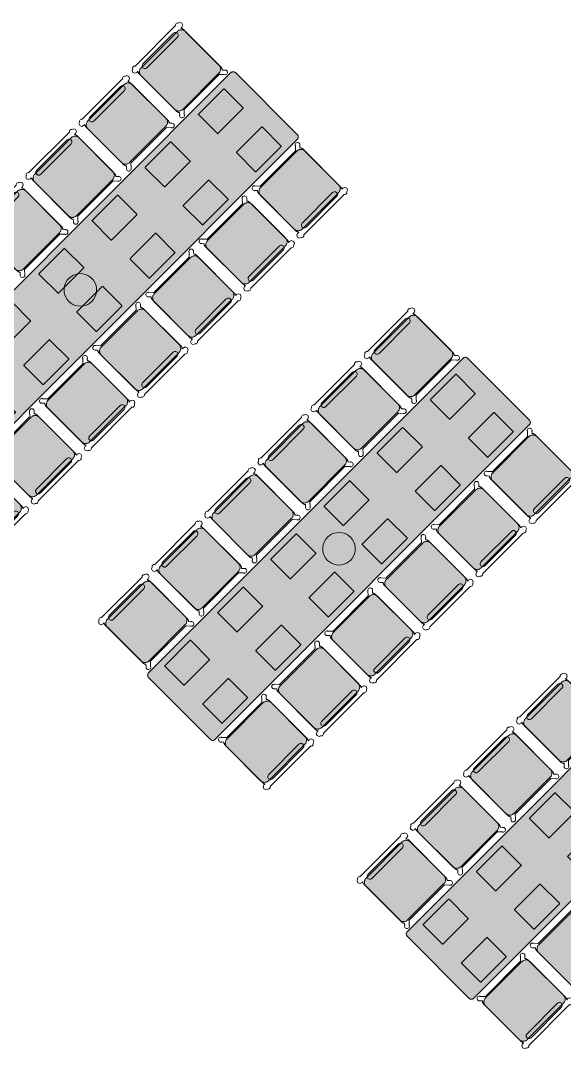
# Model space of a CAD drawing. Extents: x 2172.2 to 2210.6, y 415.3 to 458.1.
# Drawn here: x 2185.73 to 2190.07, y 442.77 to 450.98 of the extents above; entities that cross this region are included whole.
import ezdxf

# ---------------------------------------------------------------- set-up
doc = ezdxf.new("R2010")
doc.units = 0
for name, color, linetype, lineweight in [('AYAA_B2_CHAIRS', 7, 'Continuous', 18), ('AYAA_B2_FINE_DETAIL', 8, 'Continuous', 9), ('AYAA_B2_TABLES', 7, 'Continuous', 18)]:
    doc.layers.add(name, color=color, linetype=linetype, lineweight=lineweight)

# ---------------------------------------------------------------- blocks, each defined once
blk = doc.blocks.new('AYAA_B2_DINING_6')
at = {"true_color": 0xefe8d6}
blk.add_hatch(color=256, dxfattribs=at).paths.add_polyline_path([(-1.8, -0.35), (-1.8, 0.35), (-1.799692, 0.353911), (-1.798776, 0.357725), (-1.797275, 0.36135), (-1.795225, 0.364695), (-1.792678, 0.367678), (-1.789695, 0.370225), (-1.78635, 0.372275), (-1.782725, 0.373776), (-1.778911, 0.374692), (-1.775, 0.375), (1.775, 0.375), (1.778911, 0.374692), (1.782725, 0.373776), (1.78635, 0.372275), (1.789695, 0.370225), (1.792678, 0.367678), (1.795225, 0.364695), (1.797275, 0.36135), (1.798776, 0.357725), (1.799692, 0.353911), (1.8, 0.35), (1.8, -0.35), (1.799692, -0.353911), (1.798776, -0.357725), (1.797275, -0.36135), (1.795225, -0.364695), (1.792678, -0.367678), (1.789695, -0.370225), (1.78635, -0.372275), (1.782725, -0.373776), (1.778911, -0.374692), (1.775, -0.375), (-1.775, -0.375), (-1.778911, -0.374692), (-1.782725, -0.373776), (-1.78635, -0.372275), (-1.789695, -0.370225), (-1.792678, -0.367678), (-1.795225, -0.364695), (-1.797275, -0.36135), (-1.798776, -0.357725), (-1.799692, -0.353911)])
at = {"color": 0, "linetype": 'Continuous', "lineweight": -2}
blk.add_lwpolyline([(-1.799692, 0.353911), (-1.798776, 0.357725), (-1.797275, 0.36135), (-1.795225, 0.364695), (-1.792678, 0.367678), (-1.789695, 0.370225), (-1.78635, 0.372275), (-1.782725, 0.373776), (-1.778911, 0.374692), (-1.775, 0.375), (1.775, 0.375), (1.778911, 0.374692), (1.782725, 0.373776), (1.78635, 0.372275), (1.789695, 0.370225), (1.792678, 0.367678), (1.795225, 0.364695), (1.797275, 0.36135), (1.798776, 0.357725), (1.799692, 0.353911), (1.8, 0.35), (1.8, -0.35), (1.799692, -0.353911), (1.798776, -0.357725), (1.797275, -0.36135), (1.795225, -0.364695), (1.792678, -0.367678), (1.789695, -0.370225), (1.78635, -0.372275), (1.782725, -0.373776), (1.778911, -0.374692), (1.775, -0.375), (-1.775, -0.375), (-1.778911, -0.374692), (-1.782725, -0.373776), (-1.78635, -0.372275), (-1.789695, -0.370225), (-1.792678, -0.367678), (-1.795225, -0.364695), (-1.797275, -0.36135), (-1.798776, -0.357725), (-1.799692, -0.353911), (-1.8, -0.35), (-1.8, 0.35)], close=True, dxfattribs=at)
at = {"layer": 'AYAA_B2_FINE_DETAIL', "linetype": 'Continuous', "lineweight": -2}
for points in [[(-1.644733, 0.323999), (-1.643999, 0.324733), (-1.643, 0.325), (-1.357, 0.325), (-1.356001, 0.324733), (-1.355267, 0.323999), (-1.355, 0.323), (-1.355, 0.107), (-1.355267, 0.106001), (-1.356001, 0.105267), (-1.357, 0.105), (-1.643, 0.105), (-1.643999, 0.105267), (-1.644733, 0.106001), (-1.645, 0.107), (-1.645, 0.323)], [(-1.043, 0.325), (-0.757, 0.325), (-0.756001, 0.324733), (-0.755267, 0.323999), (-0.755, 0.323), (-0.755, 0.107), (-0.755267, 0.106001), (-0.756001, 0.105267), (-0.757, 0.105), (-1.043, 0.105), (-1.043999, 0.105267), (-1.044733, 0.106001), (-1.045, 0.107), (-1.045, 0.323), (-1.044733, 0.323999), (-1.043999, 0.324733)], [(-0.443999, 0.324733), (-0.443, 0.325), (-0.157, 0.325), (-0.156001, 0.324733), (-0.155267, 0.323999), (-0.155, 0.323), (-0.155, 0.107), (-0.155267, 0.106001), (-0.156001, 0.105267), (-0.157, 0.105), (-0.443, 0.105), (-0.443999, 0.105267), (-0.444733, 0.106001), (-0.445, 0.107), (-0.445, 0.323), (-0.444733, 0.323999)], [(0.443999, 0.324733), (0.444733, 0.323999), (0.445, 0.323), (0.445, 0.107), (0.444733, 0.106001), (0.443999, 0.105267), (0.443, 0.105), (0.157, 0.105), (0.156001, 0.105267), (0.155267, 0.106001), (0.155, 0.107), (0.155, 0.323), (0.155267, 0.323999), (0.156001, 0.324733), (0.157, 0.325), (0.443, 0.325)], [(0.755267, 0.323999), (0.756001, 0.324733), (0.757, 0.325), (1.043, 0.325), (1.043999, 0.324733), (1.044733, 0.323999), (1.045, 0.323), (1.045, 0.107), (1.044733, 0.106001), (1.043999, 0.105267), (1.043, 0.105), (0.757, 0.105), (0.756001, 0.105267), (0.755267, 0.106001), (0.755, 0.107), (0.755, 0.323)], [(1.355267, 0.323999), (1.356001, 0.324733), (1.357, 0.325), (1.643, 0.325), (1.643999, 0.324733), (1.644733, 0.323999), (1.645, 0.323), (1.645, 0.107), (1.644733, 0.106001), (1.643999, 0.105267), (1.643, 0.105), (1.357, 0.105), (1.356001, 0.105267), (1.355267, 0.106001), (1.355, 0.107), (1.355, 0.323)], [(-0.123637, 0.040172), (-0.115831, 0.059019), (-0.105172, 0.076412), (-0.091924, 0.091924), (-0.076412, 0.105172), (-0.059019, 0.115831), (-0.040172, 0.123637), (-0.020336, 0.128399), (0, 0.13), (0.020336, 0.128399), (0.040172, 0.123637), (0.059019, 0.115831), (0.076412, 0.105172), (0.091924, 0.091924), (0.105172, 0.076412), (0.115831, 0.059019), (0.123637, 0.040172), (0.128399, 0.020336), (0.13, 0), (0.128399, -0.020336), (0.123637, -0.040172), (0.115831, -0.059019), (0.105172, -0.076412), (0.091924, -0.091924), (0.076412, -0.105172), (0.059019, -0.115831), (0.040172, -0.123637), (0.020336, -0.128399), (0, -0.13), (-0.020336, -0.128399), (-0.040172, -0.123637), (-0.059019, -0.115831), (-0.076412, -0.105172), (-0.091924, -0.091924), (-0.105172, -0.076412), (-0.115831, -0.059019), (-0.123637, -0.040172), (-0.128399, -0.020336), (-0.13, 0), (-0.128399, 0.020336)], [(-1.643, -0.105), (-1.357, -0.105), (-1.356001, -0.105267), (-1.355267, -0.106001), (-1.355, -0.107), (-1.355, -0.323), (-1.355267, -0.323999), (-1.356001, -0.324733), (-1.357, -0.325), (-1.643, -0.325), (-1.643999, -0.324733), (-1.644733, -0.323999), (-1.645, -0.323), (-1.645, -0.107), (-1.644733, -0.106001), (-1.643999, -0.105267)], [(-1.043999, -0.105267), (-1.043, -0.105), (-0.757, -0.105), (-0.756001, -0.105267), (-0.755267, -0.106001), (-0.755, -0.107), (-0.755, -0.323), (-0.755267, -0.323999), (-0.756001, -0.324733), (-0.757, -0.325), (-1.043, -0.325), (-1.043999, -0.324733), (-1.044733, -0.323999), (-1.045, -0.323), (-1.045, -0.107), (-1.044733, -0.106001)], [(-0.443, -0.105), (-0.157, -0.105), (-0.156001, -0.105267), (-0.155267, -0.106001), (-0.155, -0.107), (-0.155, -0.323), (-0.155267, -0.323999), (-0.156001, -0.324733), (-0.157, -0.325), (-0.443, -0.325), (-0.443999, -0.324733), (-0.444733, -0.323999), (-0.445, -0.323), (-0.445, -0.107), (-0.444733, -0.106001), (-0.443999, -0.105267)], [(0.155267, -0.323999), (0.155, -0.323), (0.155, -0.107), (0.155267, -0.106001), (0.156001, -0.105267), (0.157, -0.105), (0.443, -0.105), (0.443999, -0.105267), (0.444733, -0.106001), (0.445, -0.107), (0.445, -0.323), (0.444733, -0.323999), (0.443999, -0.324733), (0.443, -0.325), (0.157, -0.325), (0.156001, -0.324733)], [(1.043, -0.105), (1.043999, -0.105267), (1.044733, -0.106001), (1.045, -0.107), (1.045, -0.323), (1.044733, -0.323999), (1.043999, -0.324733), (1.043, -0.325), (0.757, -0.325), (0.756001, -0.324733), (0.755267, -0.323999), (0.755, -0.323), (0.755, -0.107), (0.755267, -0.106001), (0.756001, -0.105267), (0.757, -0.105)], [(1.356001, -0.105267), (1.357, -0.105), (1.643, -0.105), (1.643999, -0.105267), (1.644733, -0.106001), (1.645, -0.107), (1.645, -0.323), (1.644733, -0.323999), (1.643999, -0.324733), (1.643, -0.325), (1.357, -0.325), (1.356001, -0.324733), (1.355267, -0.323999), (1.355, -0.323), (1.355, -0.107), (1.355267, -0.106001)]]:
    blk.add_lwpolyline(points, close=True, dxfattribs=at)
blk = doc.blocks.new('AYAA_B2_CHAIR_IVORY')
at = {"true_color": 0xeee6d3}
blk.add_hatch(color=256, dxfattribs=at).paths.add_polyline_path([(-0.247475, -0.204863), (-0.248872, -0.200013), (-0.249717, -0.195038), (-0.25, -0.19), (-0.25, 0.19), (-0.249717, 0.195038), (-0.248872, 0.200013), (-0.247475, 0.204863), (-0.245544, 0.209525), (-0.243103, 0.213941), (-0.240182, 0.218057), (-0.23682, 0.22182), (-0.233057, 0.225182), (-0.228941, 0.228103), (-0.224525, 0.230544), (-0.219863, 0.232475), (-0.215013, 0.233872), (-0.210038, 0.234717), (-0.205, 0.235), (0.205, 0.235), (0.210038, 0.234717), (0.215013, 0.233872), (0.219863, 0.232475), (0.224525, 0.230544), (0.228941, 0.228103), (0.233057, 0.225182), (0.23682, 0.22182), (0.240182, 0.218057), (0.243103, 0.213941), (0.245544, 0.209525), (0.247475, 0.204863), (0.248872, 0.200013), (0.249717, 0.195038), (0.25, 0.19), (0.25, -0.19), (0.249717, -0.195038), (0.248872, -0.200013), (0.247475, -0.204863), (0.245544, -0.209525), (0.243103, -0.213941), (0.240182, -0.218057), (0.23682, -0.22182), (0.233057, -0.225182), (0.228941, -0.228103), (0.224525, -0.230544), (0.219863, -0.232475), (0.215013, -0.233872), (0.210038, -0.234717), (0.205, -0.235), (-0.205, -0.235), (-0.210038, -0.234717), (-0.215013, -0.233872), (-0.219863, -0.232475), (-0.224525, -0.230544), (-0.228941, -0.228103), (-0.233057, -0.225182), (-0.23682, -0.22182), (-0.240182, -0.218057), (-0.243103, -0.213941), (-0.245544, -0.209525)])
at = {"color": 0, "linetype": 'Continuous', "lineweight": -2}
for points in [[(-0.255, -0.233), (-0.242972, -0.233), (-0.245992, -0.22998), (-0.25, -0.215), (-0.25, 0.215), (-0.245992, 0.22998), (-0.240149, 0.235823), (-0.252556, 0.249383), (-0.254118, 0.250179), (-0.258321, 0.254382), (-0.26102, 0.259679), (-0.26195, 0.26555), (-0.26102, 0.271421), (-0.258321, 0.276718), (-0.254118, 0.280921), (-0.248821, 0.28362), (-0.24295, 0.28455), (-0.237079, 0.28362), (-0.231782, 0.280921), (-0.227579, 0.276718), (-0.22608, 0.273776), (-0.20172, 0.24715), (-0.200943, 0.245), (0.200943, 0.245), (0.20172, 0.24715), (0.22608, 0.273776), (0.227579, 0.276718), (0.231782, 0.280921), (0.237079, 0.28362), (0.24295, 0.28455), (0.248821, 0.28362), (0.254118, 0.280921), (0.258321, 0.276718), (0.26102, 0.271421), (0.26195, 0.26555), (0.26102, 0.259679), (0.258321, 0.254382), (0.254118, 0.250179), (0.252556, 0.249383), (0.240149, 0.235823), (0.245992, 0.22998), (0.25, 0.215), (0.25, -0.215), (0.245992, -0.22998), (0.242972, -0.233), (0.255, -0.233), (0.270556, -0.239444), (0.277, -0.255), (0.270556, -0.270556), (0.259027, -0.275332), (0.258321, -0.276718), (0.254118, -0.280921), (0.248821, -0.28362), (0.24295, -0.28455), (0.237079, -0.28362), (0.231782, -0.280921), (0.227861, -0.277), (-0.227861, -0.277), (-0.231782, -0.280921), (-0.237079, -0.28362), (-0.24295, -0.28455), (-0.248821, -0.28362), (-0.254118, -0.280921), (-0.258321, -0.276718), (-0.259027, -0.275332), (-0.270556, -0.270556), (-0.277, -0.255), (-0.270556, -0.239444)], [(-0.247475, -0.204863), (-0.248872, -0.200013), (-0.249717, -0.195038), (-0.25, -0.19), (-0.25, 0.19), (-0.249717, 0.195038), (-0.248872, 0.200013), (-0.247475, 0.204863), (-0.245544, 0.209525), (-0.243103, 0.213941), (-0.240182, 0.218057), (-0.23682, 0.22182), (-0.233057, 0.225182), (-0.228941, 0.228103), (-0.224525, 0.230544), (-0.219863, 0.232475), (-0.215013, 0.233872), (-0.210038, 0.234717), (-0.205, 0.235), (0.205, 0.235), (0.210038, 0.234717), (0.215013, 0.233872), (0.219863, 0.232475), (0.224525, 0.230544), (0.228941, 0.228103), (0.233057, 0.225182), (0.23682, 0.22182), (0.240182, 0.218057), (0.243103, 0.213941), (0.245544, 0.209525), (0.247475, 0.204863), (0.248872, 0.200013), (0.249717, 0.195038), (0.25, 0.19), (0.25, -0.19), (0.249717, -0.195038), (0.248872, -0.200013), (0.247475, -0.204863), (0.245544, -0.209525), (0.243103, -0.213941), (0.240182, -0.218057), (0.23682, -0.22182), (0.233057, -0.225182), (0.228941, -0.228103), (0.224525, -0.230544), (0.219863, -0.232475), (0.215013, -0.233872), (0.210038, -0.234717), (0.205, -0.235), (-0.205, -0.235), (-0.210038, -0.234717), (-0.215013, -0.233872), (-0.219863, -0.232475), (-0.224525, -0.230544), (-0.228941, -0.228103), (-0.233057, -0.225182), (-0.23682, -0.22182), (-0.240182, -0.218057), (-0.243103, -0.213941), (-0.245544, -0.209525)], [(-0.183735, -0.203506), (-0.1725, -0.2005), (0.1725, -0.2005), (0.183735, -0.203506), (0.191994, -0.211765), (0.195, -0.223), (0.191994, -0.234235), (0.183735, -0.242494), (0.1725, -0.2455), (-0.1725, -0.2455), (-0.183735, -0.242494), (-0.191994, -0.234235), (-0.195, -0.223), (-0.191994, -0.211765)]]:
    blk.add_lwpolyline(points, close=True, dxfattribs=at)
blk = doc.blocks.new('AYAA_B2_DINING_7')
at = {"true_color": 0xefe8d6}
blk.add_hatch(color=256, dxfattribs=at).paths.add_polyline_path([(-2.099692, -0.353911), (-2.1, -0.35), (-2.1, 0.35), (-2.099692, 0.353911), (-2.098776, 0.357725), (-2.097275, 0.36135), (-2.095225, 0.364695), (-2.092678, 0.367678), (-2.089695, 0.370225), (-2.08635, 0.372275), (-2.082726, 0.373776), (-2.078911, 0.374692), (-2.075, 0.375), (2.075, 0.375), (2.078911, 0.374692), (2.082726, 0.373776), (2.08635, 0.372275), (2.089695, 0.370225), (2.092678, 0.367678), (2.095225, 0.364695), (2.097275, 0.36135), (2.098776, 0.357725), (2.099692, 0.353911), (2.1, 0.35), (2.1, -0.35), (2.099692, -0.353911), (2.098776, -0.357725), (2.097275, -0.36135), (2.095225, -0.364695), (2.092678, -0.367678), (2.089695, -0.370225), (2.08635, -0.372275), (2.082726, -0.373776), (2.078911, -0.374692), (2.075, -0.375), (-2.075, -0.375), (-2.078911, -0.374692), (-2.082726, -0.373776), (-2.08635, -0.372275), (-2.089695, -0.370225), (-2.092678, -0.367678), (-2.095225, -0.364695), (-2.097275, -0.36135), (-2.098776, -0.357725)])
at = {"color": 0, "linetype": 'Continuous', "lineweight": -2}
blk.add_lwpolyline([(-2.098776, 0.357725), (-2.097275, 0.36135), (-2.095225, 0.364695), (-2.092678, 0.367678), (-2.089695, 0.370225), (-2.08635, 0.372275), (-2.082726, 0.373776), (-2.078911, 0.374692), (-2.075, 0.375), (2.075, 0.375), (2.078911, 0.374692), (2.082726, 0.373776), (2.08635, 0.372275), (2.089695, 0.370225), (2.092678, 0.367678), (2.095225, 0.364695), (2.097275, 0.36135), (2.098776, 0.357725), (2.099692, 0.353911), (2.1, 0.35), (2.1, -0.35), (2.099692, -0.353911), (2.098776, -0.357725), (2.097275, -0.36135), (2.095225, -0.364695), (2.092678, -0.367678), (2.089695, -0.370225), (2.08635, -0.372275), (2.082726, -0.373776), (2.078911, -0.374692), (2.075, -0.375), (-2.075, -0.375), (-2.078911, -0.374692), (-2.082726, -0.373776), (-2.08635, -0.372275), (-2.089695, -0.370225), (-2.092678, -0.367678), (-2.095225, -0.364695), (-2.097275, -0.36135), (-2.098776, -0.357725), (-2.099692, -0.353911), (-2.1, -0.35), (-2.1, 0.35), (-2.099692, 0.353911)], close=True, dxfattribs=at)
at = {"layer": 'AYAA_B2_FINE_DETAIL', "linetype": 'Continuous', "lineweight": -2}
for points in [[(-1.944733, 0.323999), (-1.943999, 0.324733), (-1.943, 0.325), (-1.657, 0.325), (-1.656001, 0.324733), (-1.655267, 0.323999), (-1.655, 0.323), (-1.655, 0.107), (-1.655267, 0.106001), (-1.656001, 0.105267), (-1.657, 0.105), (-1.943, 0.105), (-1.943999, 0.105267), (-1.944733, 0.106001), (-1.945, 0.107), (-1.945, 0.323)], [(-1.343, 0.325), (-1.057, 0.325), (-1.056001, 0.324733), (-1.055267, 0.323999), (-1.055, 0.323), (-1.055, 0.107), (-1.055267, 0.106001), (-1.056001, 0.105267), (-1.057, 0.105), (-1.343, 0.105), (-1.343999, 0.105267), (-1.344733, 0.106001), (-1.345, 0.107), (-1.345, 0.323), (-1.344733, 0.323999), (-1.343999, 0.324733)], [(-0.744733, 0.323999), (-0.743999, 0.324733), (-0.743, 0.325), (-0.457, 0.325), (-0.456001, 0.324733), (-0.455267, 0.323999), (-0.455, 0.323), (-0.455, 0.107), (-0.455267, 0.106001), (-0.456001, 0.105267), (-0.457, 0.105), (-0.743, 0.105), (-0.743999, 0.105267), (-0.744733, 0.106001), (-0.745, 0.107), (-0.745, 0.323)], [(-0.143, 0.325), (0.143, 0.325), (0.143999, 0.324733), (0.144733, 0.323999), (0.145, 0.323), (0.145, 0.107), (0.144733, 0.106001), (0.143999, 0.105267), (0.143, 0.105), (-0.143, 0.105), (-0.143999, 0.105267), (-0.144733, 0.106001), (-0.145, 0.107), (-0.145, 0.323), (-0.144733, 0.323999), (-0.143999, 0.324733)], [(0.457, 0.325), (0.743, 0.325), (0.743999, 0.324733), (0.744733, 0.323999), (0.745, 0.323), (0.745, 0.107), (0.744733, 0.106001), (0.743999, 0.105267), (0.743, 0.105), (0.457, 0.105), (0.456001, 0.105267), (0.455267, 0.106001), (0.455, 0.107), (0.455, 0.323), (0.455267, 0.323999), (0.456001, 0.324733)], [(1.057, 0.325), (1.343, 0.325), (1.343999, 0.324733), (1.344733, 0.323999), (1.345, 0.323), (1.345, 0.107), (1.344733, 0.106001), (1.343999, 0.105267), (1.343, 0.105), (1.057, 0.105), (1.056001, 0.105267), (1.055267, 0.106001), (1.055, 0.107), (1.055, 0.323), (1.055267, 0.323999), (1.056001, 0.324733)], [(1.655, 0.323), (1.655267, 0.323999), (1.656001, 0.324733), (1.657, 0.325), (1.943, 0.325), (1.943999, 0.324733), (1.944733, 0.323999), (1.945, 0.323), (1.945, 0.107), (1.944733, 0.106001), (1.943999, 0.105267), (1.943, 0.105), (1.657, 0.105), (1.656001, 0.105267), (1.655267, 0.106001), (1.655, 0.107)], [(-0.123637, 0.040172), (-0.115831, 0.059019), (-0.105172, 0.076412), (-0.091924, 0.091924), (-0.076412, 0.105172), (-0.059019, 0.115831), (-0.040172, 0.123637), (-0.020336, 0.128399), (0, 0.13), (0.020336, 0.128399), (0.040172, 0.123637), (0.059019, 0.115831), (0.076412, 0.105172), (0.091924, 0.091924), (0.105172, 0.076412), (0.115831, 0.059019), (0.123637, 0.040172), (0.128399, 0.020336), (0.13, 0), (0.128399, -0.020336), (0.123637, -0.040172), (0.115831, -0.059019), (0.105172, -0.076412), (0.091924, -0.091924), (0.076412, -0.105172), (0.059019, -0.115831), (0.040172, -0.123637), (0.020336, -0.128399), (0, -0.13), (-0.020336, -0.128399), (-0.040172, -0.123637), (-0.059019, -0.115831), (-0.076412, -0.105172), (-0.091924, -0.091924), (-0.105172, -0.076412), (-0.115831, -0.059019), (-0.123637, -0.040172), (-0.128399, -0.020336), (-0.13, 0), (-0.128399, 0.020336)], [(-1.655267, -0.106001), (-1.655, -0.107), (-1.655, -0.323), (-1.655267, -0.323999), (-1.656001, -0.324733), (-1.657, -0.325), (-1.943, -0.325), (-1.943999, -0.324733), (-1.944733, -0.323999), (-1.945, -0.323), (-1.945, -0.107), (-1.944733, -0.106001), (-1.943999, -0.105267), (-1.943, -0.105), (-1.657, -0.105), (-1.656001, -0.105267)], [(-1.344733, -0.106001), (-1.343999, -0.105267), (-1.343, -0.105), (-1.057, -0.105), (-1.056001, -0.105267), (-1.055267, -0.106001), (-1.055, -0.107), (-1.055, -0.323), (-1.055267, -0.323999), (-1.056001, -0.324733), (-1.057, -0.325), (-1.343, -0.325), (-1.343999, -0.324733), (-1.344733, -0.323999), (-1.345, -0.323), (-1.345, -0.107)], [(-0.744733, -0.106001), (-0.743999, -0.105267), (-0.743, -0.105), (-0.457, -0.105), (-0.456001, -0.105267), (-0.455267, -0.106001), (-0.455, -0.107), (-0.455, -0.323), (-0.455267, -0.323999), (-0.456001, -0.324733), (-0.457, -0.325), (-0.743, -0.325), (-0.743999, -0.324733), (-0.744733, -0.323999), (-0.745, -0.323), (-0.745, -0.107)], [(-0.143, -0.105), (0.143, -0.105), (0.143999, -0.105267), (0.144733, -0.106001), (0.145, -0.107), (0.145, -0.323), (0.144733, -0.323999), (0.143999, -0.324733), (0.143, -0.325), (-0.143, -0.325), (-0.143999, -0.324733), (-0.144733, -0.323999), (-0.145, -0.323), (-0.145, -0.107), (-0.144733, -0.106001), (-0.143999, -0.105267)], [(0.455267, -0.106001), (0.456001, -0.105267), (0.457, -0.105), (0.743, -0.105), (0.743999, -0.105267), (0.744733, -0.106001), (0.745, -0.107), (0.745, -0.323), (0.744733, -0.323999), (0.743999, -0.324733), (0.743, -0.325), (0.457, -0.325), (0.456001, -0.324733), (0.455267, -0.323999), (0.455, -0.323), (0.455, -0.107)], [(1.057, -0.105), (1.343, -0.105), (1.343999, -0.105267), (1.344733, -0.106001), (1.345, -0.107), (1.345, -0.323), (1.344733, -0.323999), (1.343999, -0.324733), (1.343, -0.325), (1.057, -0.325), (1.056001, -0.324733), (1.055267, -0.323999), (1.055, -0.323), (1.055, -0.107), (1.055267, -0.106001), (1.056001, -0.105267)], [(1.657, -0.105), (1.943, -0.105), (1.943999, -0.105267), (1.944733, -0.106001), (1.945, -0.107), (1.945, -0.323), (1.944733, -0.323999), (1.943999, -0.324733), (1.943, -0.325), (1.657, -0.325), (1.656001, -0.324733), (1.655267, -0.323999), (1.655, -0.323), (1.655, -0.107), (1.655267, -0.106001), (1.656001, -0.105267)]]:
    blk.add_lwpolyline(points, close=True, dxfattribs=at)

msp = doc.modelspace()

# ---------------------------------------------------------------- block references
at = {"layer": 'AYAA_B2_CHAIRS', "linetype": 'Continuous'}
for p, xscale, yscale, rotation in [((2187.004, 450.5847), 0.9999999407388813, -0.9999999407388812, 44.99999758516332), ((2186.5797, 450.1604), 0.9999999407388813, -0.9999999407388812, 44.99999758516332), ((2186.1554, 449.7362), 0.9999999407388813, -0.9999999407388812, 44.99999758516332), ((2187.9586, 449.6301), 0.999999898592032, -0.9999998985920319, -135), ((2185.7312, 449.3119), 0.9999999407388813, -0.9999999407388812, 44.99999758516332), ((2187.5343, 449.2058), 0.999999898592032, -0.9999998985920319, -135), ((2187.11, 448.7816), 0.999999898592032, -0.9999998985920319, -135), ((2186.6858, 448.3573), 0.999999898592032, -0.9999998985920319, -135), ((2188.8566, 448.3078), 0.9999999407388813, -0.9999999407388812, 44.99999758516332), ((2186.2615, 447.933), 0.999999898592032, -0.9999998985920319, -135), ((2188.4323, 447.8835), 0.9999999407388813, -0.9999999407388812, 44.99999758516332), ((2185.8372, 447.5088), 0.999999898592032, -0.9999998985920319, -135), ((2188.0081, 447.4593), 0.9999999407388813, -0.9999999407388812, 44.99999758516332), ((2189.8112, 447.3532), 0.999999898592032, -0.9999998985920319, -135), ((2185.413, 447.0845), 0.999999898592032, -0.9999998985920319, -135), ((2187.5838, 447.035), 0.9999999407388813, -0.9999999407388812, 44.99999758516332), ((2189.3869, 446.9289), 0.999999898592032, -0.9999998985920319, -135), ((2187.1595, 446.6107), 0.9999999407388813, -0.9999999407388812, 44.99999758516332), ((2188.9627, 446.5047), 0.999999898592032, -0.9999998985920319, -135), ((2186.7353, 446.1865), 0.9999999407388813, -0.9999999407388812, 44.99999758516332), ((2188.5384, 446.0804), 0.999999898592032, -0.9999998985920319, -135), ((2188.1141, 445.6562), 0.999999898592032, -0.9999998985920319, -135), ((2190.0728, 445.3945), 0.9999999407388813, -0.9999999407388812, 44.99999758516332), ((2187.6899, 445.2319), 0.999999898592032, -0.9999998985920319, -135), ((2189.6486, 444.9703), 0.9999999407388813, -0.9999999407388812, 44.99999758516332), ((2189.2243, 444.546), 0.9999999407388813, -0.9999999407388812, 44.99999758516332), ((2188.8, 444.1217), 0.9999999407388813, -0.9999999407388812, 44.99999758516332), ((2190.1789, 443.5914), 0.999999898592032, -0.9999998985920319, -135), ((2189.7546, 443.1671), 0.999999898592032, -0.9999998985920319, -135)]:
    msp.add_blockref('AYAA_B2_CHAIR_IVORY', p, dxfattribs=dict(at, xscale=xscale, yscale=yscale, rotation=rotation))
at = {"layer": 'AYAA_B2_TABLES', "linetype": 'Continuous', "xscale": 0.9999999407388813, "yscale": -0.9999999407388812, "rotation": 44.99999758516332}
for name, p in [('AYAA_B2_DINING_7', (2186.2085, 448.8346)), ('AYAA_B2_DINING_6', (2188.2732, 446.7698)), ('AYAA_B2_DINING_6', (2190.338, 444.7051))]:
    msp.add_blockref(name, p, dxfattribs=at)

doc.saveas('drawing.dxf')
